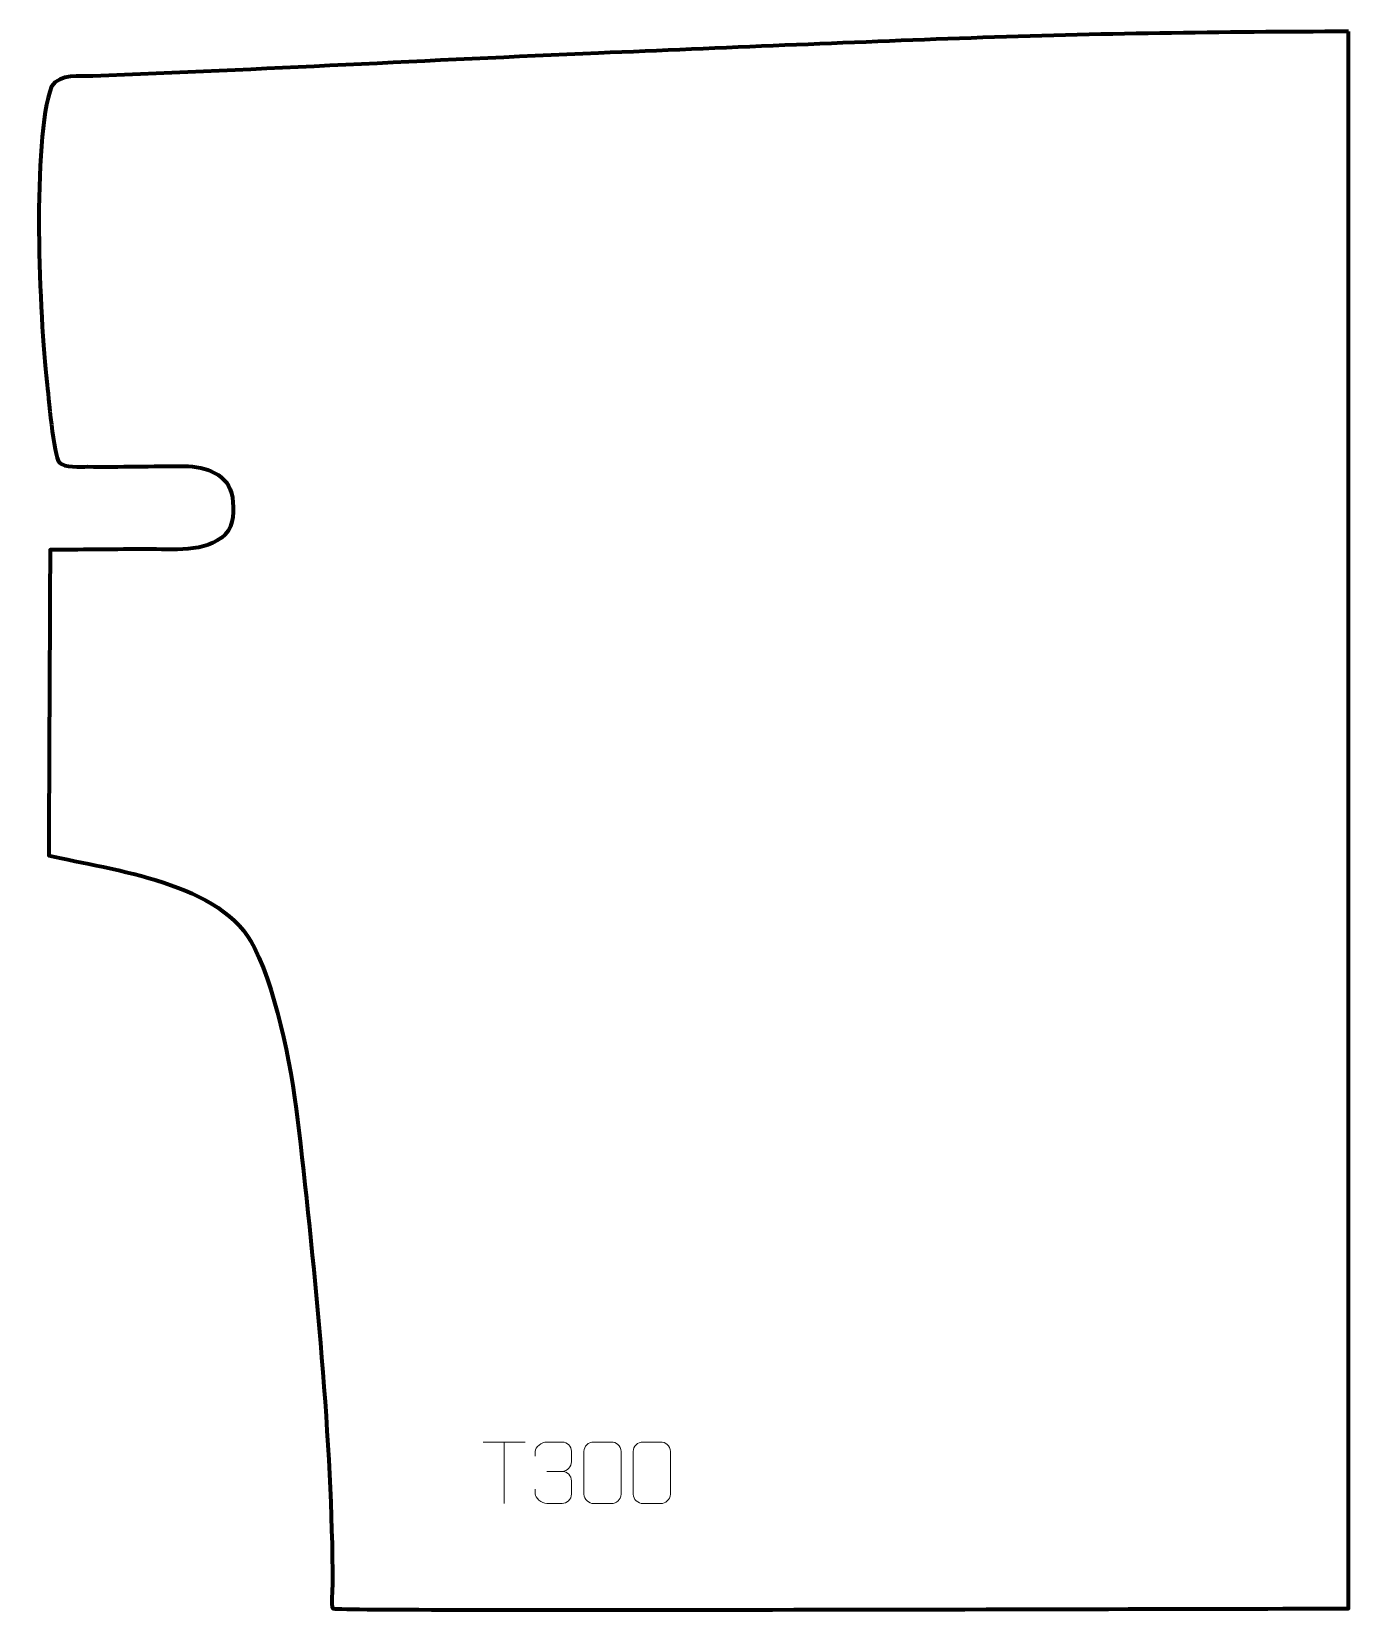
# Model space of a CAD drawing. Header units: millimetres. Extents: x 969 to 1503, y 79 to 720.
import ezdxf

# ---------------------------------------------------------------- set-up
doc = ezdxf.new("R2010")
doc.units = ezdxf.units.MM
doc.header["$MEASUREMENT"] = 0
doc.layers.add('layer 2', color=7, linetype='Continuous')
doc.layers.add('layer 3', color=7, linetype='Continuous')

msp = doc.modelspace()

# ---------------------------------------------------------------- linework, layer by layer
at = {"layer": 'layer 2', "color": 142, "lineweight": 9}
for points in [[(1152.5566, 147.6872), (1152.5566, 147.6872), (1169.5087, 147.6872), (1169.5087, 147.6872)], [(1161.0329, 122.8088), (1161.0329, 122.8088), (1161.0329, 147.7107), (1161.0329, 147.7107)], [(1178.3419, 135.8059), (1178.3419, 135.8059), (1184.5256, 135.8059), (1184.5256, 135.8059)]]:
    msp.add_open_spline(points, degree=3, dxfattribs=at)
for points, knots in [([(1173.642, 142.0381), (1173.642, 142.0381), (1173.642, 143.8915), (1173.642, 143.8915), (1173.642, 143.8915), (1173.6278, 145.6298), (1176.2867, 147.7435), (1178.3415, 147.7208), (1178.3415, 147.7208), (1180.4013, 147.7208), (1182.4611, 147.7208), (1184.5205, 147.7208), (1184.5205, 147.7208), (1186.7105, 147.7297), (1188.3055, 145.8866), (1188.3498, 143.9785), (1188.3498, 143.9785), (1188.3494, 142.5464), (1188.3494, 141.1143), (1188.3498, 139.6818), (1188.3498, 139.6818), (1188.3013, 138.0317), (1186.702, 135.8063), (1184.5082, 135.8163), (1184.5082, 135.8163), (1186.7074, 135.8051), (1188.3121, 134.0056), (1188.366, 131.9504), (1188.366, 131.9504), (1188.3656, 130.1694), (1188.3656, 128.3883), (1188.366, 126.6069), (1188.366, 126.6069), (1188.376, 124.5498), (1186.3254, 122.7903), (1184.5082, 122.7984), (1184.5082, 122.7984), (1182.4473, 122.7988), (1180.3863, 122.7988), (1178.325, 122.7984), (1178.325, 122.7984), (1176.1608, 122.81), (1173.6351, 125.2052), (1173.6166, 126.6639), (1173.6166, 126.6639), (1173.6166, 126.6639), (1173.6166, 128.5686), (1173.6166, 128.5686)], [0, 0, 0, 0, 0.07692308, 0.07692308, 0.07692308, 0.07692308, 0.15384615, 0.15384615, 0.15384615, 0.15384615, 0.23076923, 0.23076923, 0.23076923, 0.23076923, 0.30769231, 0.30769231, 0.30769231, 0.30769231, 0.38461538, 0.38461538, 0.38461538, 0.38461538, 0.46153846, 0.46153846, 0.46153846, 0.46153846, 0.53846154, 0.53846154, 0.53846154, 0.53846154, 0.61538462, 0.61538462, 0.61538462, 0.61538462, 0.69230769, 0.69230769, 0.69230769, 0.69230769, 0.76923077, 0.76923077, 0.76923077, 0.76923077, 0.84615385, 0.84615385, 0.84615385, 0.84615385, 1, 1, 1, 1]), ([(1197.3765, 147.7332), (1199.7377, 147.7332), (1202.0993, 147.7332), (1204.461, 147.7332), (1204.461, 147.7332), (1206.4373, 147.7687), (1208.4592, 146.2775), (1208.4862, 143.8404), (1208.4862, 143.8404), (1208.4858, 138.0949), (1208.4858, 132.3491), (1208.4862, 126.6028), (1208.4862, 126.6028), (1208.3443, 124.28), (1206.6415, 122.8008), (1204.461, 122.79), (1204.461, 122.79), (1202.0935, 122.7903), (1199.726, 122.7903), (1197.3589, 122.79), (1197.3589, 122.79), (1195.4044, 122.6846), (1193.4022, 124.5686), (1193.4136, 126.5854), (1193.4136, 126.5854), (1193.414, 132.3541), (1193.414, 138.1223), (1193.4136, 143.8902), (1193.4136, 143.8902), (1193.4179, 146.0278), (1195.1912, 147.7467), (1197.3765, 147.7332)], [0, 0, 0, 0, 0.11111111, 0.11111111, 0.11111111, 0.11111111, 0.22222222, 0.22222222, 0.22222222, 0.22222222, 0.33333333, 0.33333333, 0.33333333, 0.33333333, 0.44444444, 0.44444444, 0.44444444, 0.44444444, 0.55555556, 0.55555556, 0.55555556, 0.55555556, 0.66666667, 0.66666667, 0.66666667, 0.66666667, 0.77777778, 0.77777778, 0.77777778, 0.77777778, 1, 1, 1, 1]), ([(1217.3351, 147.7332), (1219.6963, 147.7332), (1222.0579, 147.7332), (1224.4195, 147.7332), (1224.4195, 147.7332), (1226.3959, 147.7687), (1228.4177, 146.2775), (1228.4448, 143.8404), (1228.4448, 143.8404), (1228.4444, 138.0949), (1228.4444, 132.3491), (1228.4448, 126.6028), (1228.4448, 126.6028), (1228.3029, 124.28), (1226.6001, 122.8008), (1224.4195, 122.79), (1224.4195, 122.79), (1222.052, 122.7903), (1219.6845, 122.7903), (1217.3174, 122.79), (1217.3174, 122.79), (1215.363, 122.6846), (1213.3608, 124.5686), (1213.3721, 126.5854), (1213.3721, 126.5854), (1213.3725, 132.3541), (1213.3725, 138.1223), (1213.3721, 143.8902), (1213.3721, 143.8902), (1213.3765, 146.0278), (1215.1498, 147.7467), (1217.3351, 147.7332)], [0, 0, 0, 0, 0.11111111, 0.11111111, 0.11111111, 0.11111111, 0.22222222, 0.22222222, 0.22222222, 0.22222222, 0.33333333, 0.33333333, 0.33333333, 0.33333333, 0.44444444, 0.44444444, 0.44444444, 0.44444444, 0.55555556, 0.55555556, 0.55555556, 0.55555556, 0.66666667, 0.66666667, 0.66666667, 0.66666667, 0.77777778, 0.77777778, 0.77777778, 0.77777778, 1, 1, 1, 1])]:
    msp.add_open_spline(points, degree=3, knots=knots, dxfattribs=at)
at = {"layer": 'layer 3', "color": 242, "lineweight": 158}
msp.add_open_spline([(1503.4175, 719.8184), (1503.4175, 719.8184), (1503.3909, 80.2006), (1503.3909, 80.2006), (1503.3909, 80.2006), (1406.1571, 80.0632), (1092.5624, 79.0328), (1091.548, 80.2084), (1091.548, 80.2084), (1090.7132, 81.1758), (1091.3866, 88.5928), (1091.4094, 90.2363), (1091.4094, 90.2363), (1091.3785, 146.4977), (1084.2618, 217.4258), (1077.7976, 274.0737), (1077.7976, 274.0737), (1075.2285, 296.5875), (1069.675, 327.9906), (1059.8012, 348.2197), (1059.8012, 348.2197), (1046.7603, 374.9373), (1002.324, 379.5032), (976.3813, 385.6808), (976.3813, 385.6808), (976.4563, 426.9777), (976.7292, 468.2993), (976.9052, 509.5986), (976.9052, 509.5986), (976.9052, 509.5986), (978.81, 509.6128), (978.81, 509.6128), (978.81, 509.6128), (991.191, 509.7049), (1003.572, 509.7999), (1015.953, 509.8896), (1015.953, 509.8896), (1026.3723, 509.965), (1039.9516, 508.2063), (1047.9604, 515.7943), (1047.9604, 515.7943), (1051.5902, 519.4937), (1051.5548, 526.0077), (1050.8218, 530.8305), (1050.8218, 530.8305), (1049.3587, 540.4546), (1039.9407, 543.4714), (1031.4088, 543.5426), (1031.4088, 543.5426), (1018.294, 543.6351), (1005.2012, 543.1899), (992.0825, 543.3535), (992.0825, 543.3535), (989.1225, 543.3904), (982.6589, 542.876), (980.6762, 544.9864), (980.6762, 544.9864), (978.1601, 547.6642), (976.1943, 572.5159), (975.586, 577.7972), (975.586, 577.7972), (972.6181, 602.7609), (969.3941, 676.1519), (977.4799, 697.5695), (977.4799, 697.5695), (981.0979, 702.8497), (988.7225, 701.5981), (994.2752, 701.7299), (994.2752, 701.7299), (1062.6058, 704.3706), (1130.951, 708.1989), (1199.288, 711.0787), (1199.288, 711.0787), (1249.6123, 713.1899), (1300.049, 715.38), (1350.3759, 717.2075), (1350.3759, 717.2075), (1401.4855, 719.0634), (1452.4657, 719.7124), (1503.4175, 719.8184)], degree=3, knots=[0, 0, 0, 0, 0.04761905, 0.04761905, 0.04761905, 0.04761905, 0.0952381, 0.0952381, 0.0952381, 0.0952381, 0.14285714, 0.14285714, 0.14285714, 0.14285714, 0.19047619, 0.19047619, 0.19047619, 0.19047619, 0.23809524, 0.23809524, 0.23809524, 0.23809524, 0.28571429, 0.28571429, 0.28571429, 0.28571429, 0.33333333, 0.33333333, 0.33333333, 0.33333333, 0.38095238, 0.38095238, 0.38095238, 0.38095238, 0.42857143, 0.42857143, 0.42857143, 0.42857143, 0.47619048, 0.47619048, 0.47619048, 0.47619048, 0.52380952, 0.52380952, 0.52380952, 0.52380952, 0.57142857, 0.57142857, 0.57142857, 0.57142857, 0.61904762, 0.61904762, 0.61904762, 0.61904762, 0.66666667, 0.66666667, 0.66666667, 0.66666667, 0.71428571, 0.71428571, 0.71428571, 0.71428571, 0.76190476, 0.76190476, 0.76190476, 0.76190476, 0.80952381, 0.80952381, 0.80952381, 0.80952381, 0.85714286, 0.85714286, 0.85714286, 0.85714286, 0.9047619, 0.9047619, 0.9047619, 0.9047619, 1, 1, 1, 1], dxfattribs=at)

doc.saveas('drawing.dxf')
